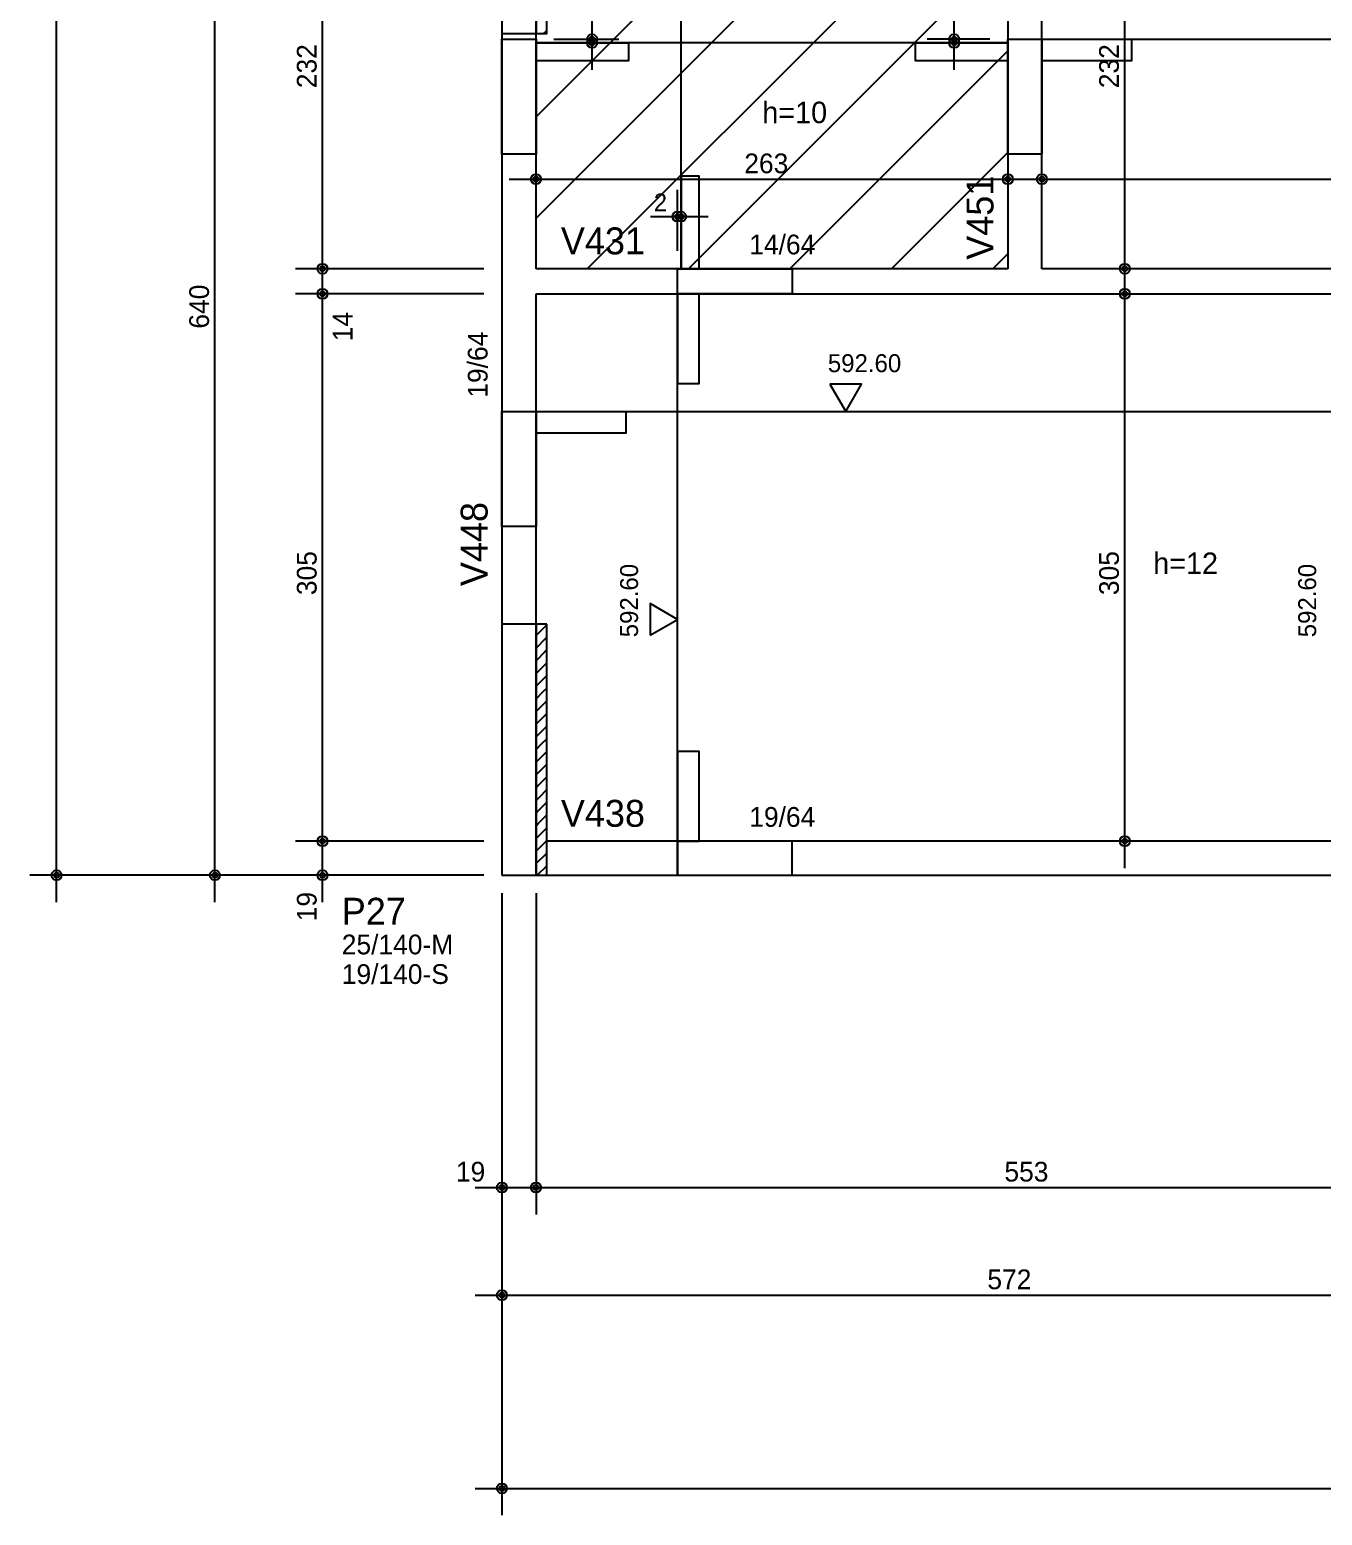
# Model space of a CAD drawing. Header units: metres. Extents: x 310 to 5592, y 1610 to 4022.
# Drawn here: x 313 to 1034, y 1610 to 2438 of the extents above; entities that cross this region are included whole.
import ezdxf

# ---------------------------------------------------------------- set-up
doc = ezdxf.new("R2010")
doc.units = ezdxf.units.M
for name, color, linetype in [('MTH-224', 4, 'Continuous'), ('MTH-COTAS7', 31, 'Continuous'), ('MTH-DIM-PILAR', 3, 'Continuous'), ('MTH-DIM-VIGA', 3, 'Continuous'), ('MTH-FACE-VIGA', 7, 'Continuous'), ('MTH-LINHA-SEÇÃO', 16, 'Continuous'), ('MTH-PILAR-SEGUE', 5, 'Continuous'), ('MTH-SIMB_COTA', 3, 'Continuous'), ('MTH-TIT1-PILAR', 5, 'Continuous'), ('MTH-TIT1-VIGA', 5, 'Continuous'), ('MTH-TRACEJADO-216', 1, 'Continuous'), ('MTH-TXT', 4, 'Continuous'), ('MTH-TXT-NEGRITO', 5, 'Continuous')]:
    doc.layers.add(name, color=color, linetype=linetype)

msp = doc.modelspace()

# ---------------------------------------------------------------- linework, layer by layer
at = {"layer": 'MTH-224', "linetype": 'Continuous'}
for points in [[(759.359602, 2240.790798), (768.192605, 2225.492328), (777.02473, 2240.790798), (759.359602, 2240.790798)], [(659.087896, 2100.906046), (674.386366, 2109.739049), (659.087896, 2118.571174), (659.087896, 2100.906046)]]:
    msp.add_lwpolyline(points, dxfattribs=at)
at = {"layer": 'MTH-COTAS7', "linetype": 'Continuous'}
for p, q in [((328.265627, 1952.135502), (328.265627, 3401.1355)), ((416.511366, 1952.135502), (416.511366, 2622.135465)), ((476.511366, 2290.135499), (476.511366, 2552.135501)), ((923.725846, 2290.135499), (923.725846, 2552.135501)), ((626.751046, 2415.991494), (626.751046, 2447.991494)), ((828.608639, 2415.991494), (828.608639, 2447.991494)), ((605.511366, 2432.991494), (641.751046, 2432.991494)), ((605.511366, 2430.991494), (641.751046, 2430.991494)), ((848.51137, 2432.991494), (813.608639, 2432.991494)), ((848.51137, 2430.991494), (813.608639, 2430.991494)), ((877.51137, 2343.047697), (877.51137, 2370.038858)), ((580.511366, 2355.038858), (873.51137, 2355.038858)), ((862.51137, 2355.038858), (1271.506838, 2355.038858)), ((674.386366, 2315.135501), (674.386366, 2349.166273)), ((676.386366, 2315.135501), (676.386366, 2349.166273)), ((659.386366, 2334.166273), (691.386366, 2334.166273)), ((476.511366, 2276.135499), (476.511366, 2320.135499)), ((566.511366, 2305.135499), (461.511366, 2305.135499)), ((566.511366, 2305.135499), (461.511366, 2305.135499)), ((476.511366, 1971.135501), (476.511366, 2306.135499)), ((932.234562, 2305.135499), (908.725846, 2305.135499)), ((923.725846, 1971.135501), (923.725846, 2306.135499)), ((566.511366, 2291.135499), (461.511366, 2291.135499)), ((566.511366, 2291.135499), (461.511366, 2291.135499)), ((476.511366, 1952.135502), (476.511366, 2001.135501)), ((566.511366, 1986.135501), (461.511366, 1986.135501)), ((566.511366, 1986.135501), (461.511366, 1986.135501)), ((566.511366, 1967.135502), (313.265627, 1967.135502)), ((566.511366, 1967.135502), (401.511366, 1967.135502)), ((566.511366, 1967.135502), (461.511366, 1967.135502)), ((576.511366, 1957.135502), (576.511366, 1778.135501)), ((576.511366, 1957.135502), (576.511366, 1718.135501)), ((595.511366, 1957.135502), (595.511366, 1778.135501)), ((595.511366, 1957.135501), (595.511366, 1778.135501)), ((576.511366, 1947.135502), (576.511366, 1610.451785)), ((561.511366, 1793.135501), (610.511366, 1793.135501)), ((580.511366, 1793.135501), (1163.511366, 1793.135501)), ((561.511366, 1733.135501), (1163.511366, 1733.135501)), ((561.511366, 1625.451785), (5343.511366, 1625.451785))]:
    msp.add_line(p, q, dxfattribs=at)
at = {"layer": 'MTH-FACE-VIGA', "linetype": 'Continuous'}
for p, q in [((599.762125, 2436.135501), (601.511366, 2437.884742)), ((595.511366, 2100.783372), (601.4956, 2106.767605)), ((601.4956, 2106.767605), (601.511366, 2106.783372)), ((595.511366, 2093.712304), (601.178985, 2099.379922)), ((601.178985, 2099.379922), (601.511366, 2099.712304)), ((595.511366, 2086.641236), (600.86237, 2091.99224)), ((600.86237, 2091.99224), (601.511366, 2092.641236)), ((595.511366, 2079.570169), (600.545755, 2084.604557)), ((600.22914, 2077.216874), (601.511366, 2078.499101)), ((600.545755, 2084.604557), (601.511366, 2085.570169)), ((595.511366, 2072.499101), (600.22914, 2077.216874)), ((595.511366, 2065.428033), (599.912525, 2069.829191)), ((599.912525, 2069.829191), (601.511366, 2071.428033)), ((595.511366, 2058.356965), (599.59591, 2062.441508)), ((599.59591, 2062.441508), (601.511366, 2064.356965)), ((595.511366, 2051.285897), (599.279295, 2055.053826)), ((599.279295, 2055.053826), (601.511366, 2057.285897)), ((595.511366, 2044.21483), (598.96268, 2047.666143)), ((598.96268, 2047.666143), (601.511366, 2050.21483)), ((595.511366, 2037.143762), (598.646065, 2040.27846)), ((598.646065, 2040.27846), (601.511366, 2043.143762)), ((595.511366, 2030.072694), (598.32945, 2032.890777)), ((598.012835, 2025.503094), (601.511366, 2029.001626)), ((598.32945, 2032.890777), (601.511366, 2036.072694)), ((595.511366, 2023.001626), (598.012835, 2025.503094)), ((597.69622, 2018.115412), (601.511366, 2021.930558)), ((595.511366, 2015.930558), (597.69622, 2018.115412)), ((597.379605, 2010.727729), (601.511366, 2014.859491)), ((595.511366, 2008.859491), (597.379605, 2010.727729)), ((597.06299, 2003.340046), (601.511366, 2007.788423)), ((595.511366, 2001.788423), (597.06299, 2003.340046)), ((595.511366, 1994.717355), (596.746375, 1995.952363)), ((596.746375, 1995.952363), (601.511366, 2000.717355)), ((595.511366, 1987.646287), (596.42976, 1988.56468)), ((596.42976, 1988.56468), (601.511366, 1993.646287)), ((595.511366, 1980.575219), (596.113145, 1981.176998)), ((595.79653, 1973.789315), (601.511366, 1979.504151)), ((596.113145, 1981.176998), (601.511366, 1986.575219)), ((595.511366, 1973.504151), (595.79653, 1973.789315)), ((596.213784, 1967.135502), (601.511366, 1972.433084))]:
    msp.add_line(p, q, dxfattribs=at)
for points in [[(601.511366, 2556.135501), (595.511366, 2556.135501), (595.511366, 2436.135501), (601.511366, 2436.135501), (601.511366, 2556.135501)], [(877.51137, 2305.135499), (877.51137, 2546.635501)], [(858.51137, 2537.135501), (858.51137, 2305.135499)], [(576.511366, 2436.135501), (576.511366, 2298.135499)], [(595.511366, 2305.135499), (595.511366, 2436.135501)], [(858.51137, 2305.135499), (595.511366, 2305.135499)], [(979.511366, 2305.135499), (877.51137, 2305.135499)], [(1275.506838, 2305.135499), (979.511366, 2305.135499)], [(576.511366, 2298.135499), (576.511366, 2107.135502)], [(595.511366, 2107.135502), (595.511366, 2291.135499)], [(595.511366, 2291.135499), (1256.506838, 2291.135499)], [(601.511366, 2107.135502), (595.511366, 2107.135502), (595.511366, 1967.135502), (601.511366, 1967.135502), (601.511366, 2107.135502)], [(1253.506838, 1986.135501), (601.511366, 1986.135501)], [(595.511366, 1967.135501), (979.511366, 1967.135501)], [(979.511366, 1967.135501), (1256.511366, 1967.135501)]]:
    msp.add_lwpolyline(points, dxfattribs=at)
at = {"layer": 'MTH-LINHA-SEÇÃO', "linetype": 'Continuous'}
for p, q in [((676.386366, 2305.135501), (676.386366, 2537.135501)), ((858.51137, 2430.991494), (595.511366, 2430.991494)), ((858.51137, 2432.991494), (1600.51056, 2432.991494)), ((674.386366, 1967.135501), (674.386366, 2305.135501)), ((576.511366, 2225.492328), (1550.51056, 2225.492328))]:
    msp.add_line(p, q, dxfattribs=at)
for points in [[(576.511366, 2432.991494), (595.511366, 2432.991494), (595.511366, 2368.991494), (576.511366, 2368.991494), (576.511366, 2432.991494)], [(595.511366, 2430.991494), (647.011366, 2430.991494), (647.011366, 2420.991494), (595.511366, 2420.991494), (595.511366, 2430.991494)], [(807.01137, 2430.991494), (858.51137, 2430.991494), (858.51137, 2420.991494), (807.01137, 2420.991494), (807.01137, 2430.991494)], [(858.51137, 2432.991494), (877.51137, 2432.991494), (877.51137, 2368.991494), (858.51137, 2368.991494), (858.51137, 2432.991494)], [(877.51137, 2432.991494), (927.51137, 2432.991494), (927.51137, 2420.991494), (877.51137, 2420.991494), (877.51137, 2432.991494)], [(676.386366, 2356.635501), (676.386366, 2305.135501), (686.386366, 2305.135501), (686.386366, 2356.635501), (676.386366, 2356.635501)], [(738.386366, 2291.135501), (674.386366, 2291.135501), (674.386366, 2305.135501), (738.386366, 2305.135501), (738.386366, 2291.135501)], [(674.386366, 2291.135501), (674.386366, 2241.135501), (686.386366, 2241.135501), (686.386366, 2291.135501), (674.386366, 2291.135501)], [(576.511366, 2225.492328), (595.511366, 2225.492328), (595.511366, 2161.492328), (576.511366, 2161.492328), (576.511366, 2225.492328)], [(595.511366, 2225.492328), (645.511366, 2225.492328), (645.511366, 2213.492328), (595.511366, 2213.492328), (595.511366, 2225.492328)], [(674.386366, 2036.135501), (674.386366, 1986.135501), (686.386366, 1986.135501), (686.386366, 2036.135501), (674.386366, 2036.135501)], [(674.386366, 1986.135501), (674.386366, 1967.135501), (738.386366, 1967.135501), (738.386366, 1986.135501), (674.386366, 1986.135501)]]:
    msp.add_lwpolyline(points, dxfattribs=at)
at = {"layer": 'MTH-PILAR-SEGUE', "linetype": 'Continuous'}
for points in [[(576.511366, 2436.135501), (595.511366, 2436.135501), (595.511366, 2556.135501), (576.511366, 2556.135501), (576.511366, 2436.135501)], [(576.511366, 1967.135502), (595.511366, 1967.135502), (595.511366, 2107.135502), (576.511366, 2107.135502), (576.511366, 1967.135502)]]:
    msp.add_lwpolyline(points, dxfattribs=at)
at = {"layer": 'MTH-SIMB_COTA', "linetype": 'Continuous'}
for centre, radius in [((626.751046, 2432.991494), 2.8), ((626.751046, 2432.991494), 1.4), ((828.608639, 2432.991494), 2.8), ((828.608639, 2432.991494), 1.4), ((626.751046, 2430.991494), 2.8), ((626.751046, 2430.991494), 1.4), ((828.608639, 2430.991494), 2.8), ((828.608639, 2430.991494), 1.4), ((595.511366, 2355.038858), 2.8), ((595.511366, 2355.038858), 1.4), ((858.51137, 2355.038858), 2.8), ((858.51137, 2355.038858), 1.4), ((877.51137, 2355.038858), 2.8), ((877.51137, 2355.038858), 1.4), ((674.386366, 2334.166273), 2.8), ((674.386366, 2334.166273), 1.4), ((676.386366, 2334.166273), 2.8), ((676.386366, 2334.166273), 1.4), ((476.511366, 2305.135499), 2.8), ((476.511366, 2305.135499), 2.8), ((476.511366, 2305.135499), 1.4), ((476.511366, 2305.135499), 1.4), ((923.725846, 2305.135499), 2.8), ((923.725846, 2305.135499), 1.4), ((476.511366, 2291.135499), 2.8), ((476.511366, 2291.135499), 2.8), ((923.725846, 2291.135499), 2.8), ((476.511366, 2291.135499), 1.4), ((476.511366, 2291.135499), 1.4), ((923.725846, 2291.135499), 1.4), ((476.511366, 1986.135501), 2.8), ((476.511366, 1986.135501), 2.8), ((476.511366, 1986.135501), 1.4), ((476.511366, 1986.135501), 1.4), ((923.725846, 1986.135501), 2.8), ((923.725846, 1986.135501), 1.4), ((328.265627, 1967.135502), 2.8), ((328.265627, 1967.135502), 1.4), ((416.511366, 1967.135502), 2.8), ((416.511366, 1967.135502), 1.4), ((476.511366, 1967.135502), 2.8), ((476.511366, 1967.135502), 1.4), ((576.511366, 1793.135501), 2.8), ((576.511366, 1793.135501), 1.4), ((595.511366, 1793.135501), 2.8), ((595.511366, 1793.135501), 2.8), ((595.511366, 1793.135501), 1.4), ((595.511366, 1793.135501), 1.4), ((576.511366, 1733.135501), 2.8), ((576.511366, 1733.135501), 1.4), ((576.511366, 1625.451785), 2.8), ((576.511366, 1625.451785), 1.4)]:
    msp.add_circle(centre, radius, dxfattribs=at)
at = {"layer": 'MTH-TRACEJADO-216'}
for p, q in [((623.950074, 2305.135499), (855.950076, 2537.135501)), ((595.511366, 2389.833876), (717.011301, 2511.333811)), ((680.518616, 2305.135499), (858.51137, 2483.128253)), ((595.511366, 2333.265334), (724.381633, 2462.135601)), ((737.087159, 2305.135499), (858.51137, 2426.55971)), ((793.655701, 2305.135499), (858.51137, 2369.991168)), ((850.224244, 2305.135499), (858.51137, 2313.422625))]:
    msp.add_line(p, q, dxfattribs=at)

# ---------------------------------------------------------------- texts
at = {"layer": 'MTH-COTAS7', "linetype": 'Continuous'}
for s, p in [('232', (473.211366, 2405.7355)), ('232', (920.425846, 2405.7355)), ('640', (413.211366, 2271.735484)), ('14', (493.229446, 2264.713437)), ('305', (473.211366, 2123.2355)), ('305', (920.425846, 2123.2355)), ('19', (473.211366, 1941.468839))]:
    msp.add_text(s, height=11, rotation=90, dxfattribs=at).set_placement(p)
for s, height, p in [('263', 11, (711.611368, 2358.338858)), ('2', 9.9, (661.18637, 2337.136273)), ('19', 11, (550.844703, 1796.435501)), ('553', 11, (856.611366, 1796.435501)), ('572', 11, (847.111366, 1736.435501))]:
    msp.add_text(s, height=height, dxfattribs=at).set_placement(p)
at = {"layer": 'MTH-DIM-PILAR', "linetype": 'Continuous'}
for s, p in [('25/140-M', (487.23747, 1923.0545)), ('19/140-S', (487.23747, 1906.5545))]:
    msp.add_text(s, height=11, dxfattribs=at).set_placement(p)
at = {"layer": 'MTH-DIM-VIGA', "linetype": 'Continuous'}
for s, rotation, p in [('14/64', 360, (714.386366, 2313.135499)), ('19/64', 90, (568.511366, 2233.260502)), ('19/64', 360, (714.386366, 1994.135501))]:
    msp.add_text(s, height=11, rotation=rotation, dxfattribs=at).set_placement(p)
at = {"layer": 'MTH-TIT1-PILAR', "linetype": 'Continuous'}
msp.add_text('P27', height=15, dxfattribs=at).set_placement((487.23747, 1939.5545))
at = {"layer": 'MTH-TIT1-VIGA', "linetype": 'Continuous'}
for s, rotation, p in [('V451', 90, (850.51137, 2310.135499)), ('V431', 360, (609.386366, 2313.135499)), ('V448', 90, (568.511366, 2128.260502)), ('V438', 360, (609.386366, 1994.135501))]:
    msp.add_text(s, height=15, rotation=rotation, dxfattribs=at).set_placement(p)
at = {"layer": 'MTH-TXT', "linetype": 'Continuous'}
msp.add_text('592.60', height=10, dxfattribs=at).set_placement((758.192605, 2247.492328))
for p in [(652.386366, 2099.739049), (1030.395033, 2099.739049)]:
    msp.add_text('592.60', height=10, rotation=90, dxfattribs=at).set_placement(p)
at = {"layer": 'MTH-TXT-NEGRITO', "linetype": 'Continuous'}
for s, p in [('h=10', (721.647975, 2386.231893)), ('h=12', (939.539428, 2134.993611))]:
    msp.add_text(s, height=12, dxfattribs=at).set_placement(p)

doc.saveas('drawing.dxf')
